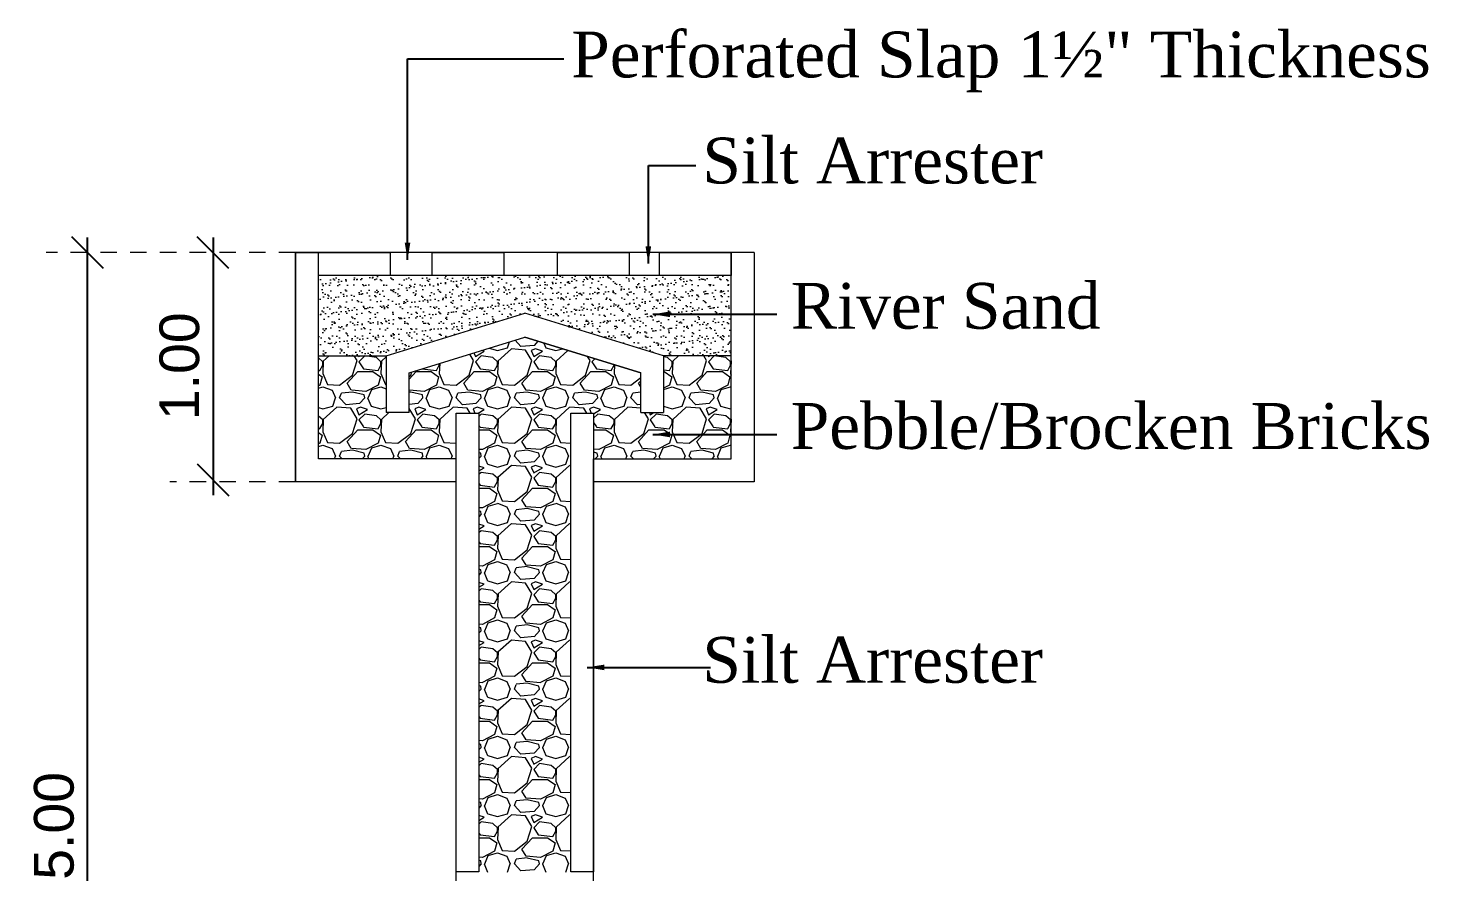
# Model space of a CAD drawing. Header units: metres. Extents: x 0 to 413, y 0 to 124.
# Drawn here: x 41.8 to 52.39, y 10.48 to 16.87 of the extents above; entities that cross this region are included whole.
import ezdxf

# ---------------------------------------------------------------- set-up
doc = ezdxf.new("R2010")
doc.units = ezdxf.units.M
doc.header["$LTSCALE"] = 0.5
doc.header["$MEASUREMENT"] = 0
doc.linetypes.add('HIDDEN', pattern=[0.375, 0.25, -0.125])
doc.layers.add('DIM', color=5, linetype='Continuous')
doc.styles.add('Arial', font='times.ttf', dxfattribs={"height": 9})
doc.styles.get("Standard").update_dxf_attribs({"font": 'arial.ttf'})
doc.dimstyles.new('Dimension_Inner', dxfattribs={"dimtxt": 0.23, "dimasz": 0.17, "dimexe": 0.18, "dimexo": 0.0625, "dimgap": 0.1, "dimtad": 1, "dimzin": 0, "dimdsep": 46, "dimtxsty": 'Standard', "dimblk": 'ARCHTICK', "dimcen": 0.09, "dimdle": 0.115, "dimse1": 1, "dimse2": 1, "dimclrd": 8, "dimclre": 3, "dimclrt": 9, "dimadec": 0, "dimazin": 0, "dimtfac": 1, "dimtix": 1, "dimtofl": 0, "dimtmove": 1, "dimatfit": 0, "dimfxl": 0, "dimtolj": 1, "dimtzin": 0, "dimarcsym": 0})
doc.dimstyles.new('INNER', dxfattribs={"dimtxt": 0.21, "dimasz": 0.13, "dimexe": 0.18, "dimexo": 0.0625, "dimgap": 0.1, "dimtad": 1, "dimzin": 0, "dimdsep": 46, "dimtxsty": 'Standard', "dimblk": 'ARCHTICK', "dimcen": 0.09, "dimdle": 0.115, "dimse1": 1, "dimse2": 1, "dimclrd": 8, "dimclre": 3, "dimclrt": 1, "dimadec": 0, "dimazin": 0, "dimtfac": 1, "dimtix": 1, "dimtofl": 0, "dimtmove": 1, "dimatfit": 0, "dimfxl": 0, "dimtolj": 1, "dimtzin": 0, "dimarcsym": 0})

# ---------------------------------------------------------------- blocks, each defined once
blk = doc.blocks.new('_ArchTick')
at = {"layer": 'DIM', "color": 0, "const_width": 0.15}
blk.add_lwpolyline([(-0.5, -0.5), (0.5, 0.5)], dxfattribs=at)
blk = doc.blocks.new('_Oblique')
at = {"color": 0, "linetype": 'ByBlock', "lineweight": -2}
blk.add_line((-0.5, -0.5), (0.5, 0.5), dxfattribs=at)
blk = doc.blocks.new('*D142')
at = {"color": 8, "linetype": 'ByBlock', "lineweight": -3, "ltscale": 0.01}
blk.add_line((43.198, 15.283), (43.198, 13.334), dxfattribs=at)
at = {"layer": 'Defpoints', "color": 0, "linetype": 'ByBlock', "ltscale": 0.01}
for p in [(43.821, 15.168), (43.198, 13.449), (43.821, 13.449)]:
    blk.add_point(p, dxfattribs=at)
at = {"color": 8, "linetype": 'ByBlock', "lineweight": -3, "ltscale": 0.01, "xscale": 0.24, "yscale": 0.24, "zscale": 0.24}
for p, rotation in [((43.198, 15.168), 90), ((43.198, 13.449), 270)]:
    blk.add_blockref('_Oblique', p, dxfattribs=dict(at, rotation=rotation))
at = {"color": 9, "linetype": 'ByBlock', "lineweight": 20, "ltscale": 0.01, "insert": (42.945, 14.308), "char_height": 0.3, "attachment_point": 5, "rotation": 90}
blk.add_mtext('\\A1;1.00', dxfattribs=at)
blk = doc.blocks.new('*D132')
at = {"color": 8, "linetype": 'ByBlock', "lineweight": -3, "ltscale": 0.01}
blk.add_line((42.249, 6.379), (42.249, 15.283), dxfattribs=at)
at = {"layer": 'Defpoints', "color": 0, "linetype": 'ByBlock', "ltscale": 0.01}
for p in [(42.23, 15.168), (42.249, 15.168), (42.23, 6.494)]:
    blk.add_point(p, dxfattribs=at)
at = {"color": 8, "linetype": 'ByBlock', "lineweight": -3, "ltscale": 0.01, "xscale": 0.24, "yscale": 0.24, "zscale": 0.24}
for p, rotation in [((42.249, 15.168), 90), ((42.249, 6.494), 270)]:
    blk.add_blockref('_Oblique', p, dxfattribs=dict(at, rotation=rotation))
at = {"color": 9, "linetype": 'ByBlock', "lineweight": 20, "ltscale": 0.01, "insert": (41.996, 10.831), "char_height": 0.3, "attachment_point": 5, "rotation": 90}
blk.add_mtext('\\A1;5.00', dxfattribs=at)

msp = doc.modelspace()

# ---------------------------------------------------------------- hatches: boundary and pattern name
at = {"lineweight": 20, "ltscale": 0.2}
h = msp.add_hatch(dxfattribs=at)
h.set_pattern_fill('AR-SAND', color=256, scale=0.001735)
h.set_pattern_definition([(37.5, (14421.88914, 183643.3121), (-0.002775526416, 0.084897049955), [0, -0.066972142449, 0, -0.074903054054, 0, -0.071598507552]), (7.5, (14421.88914, 183643.3121), (0.07797745895, 0.124345505455), [0, -0.036129708426, 0, -0.060363049444, 0, -0.023131825517]), (327.5, (14421.834946, 183643.3121), (0.137211079817, 0.000249304126), [0, -0.022030310016, 0, -0.079309116058, 0, -0.103542457075]), (317.5, (14421.83495, 183643.3121), (0.13245185325, 0.0386708827), [0, -0.011015155008, 0, -0.051991531638, 0, -0.059481837043])])
h.paths.add_polyline_path([(46.605, 14.387), (47.117, 14.387), (47.117, 14.994), (46.574, 14.994), (43.995, 14.994), (43.995, 14.387), (44.507, 14.387), (45.556, 14.709)])

# ---------------------------------------------------------------- linework, layer by layer
at = {"linetype": 'HIDDEN', "lineweight": 20}
for p, q in [((43.821, 15.168), (41.936, 15.168)), ((43.821, 13.433), (42.872, 13.433))]:
    msp.add_line(p, q, dxfattribs=at)
at = {"lineweight": 20, "ltscale": 0.2}
for p, q in [((47.291, 15.168), (43.821, 15.168)), ((43.821, 15.168), (43.821, 13.433)), ((47.291, 15.168), (47.291, 13.433)), ((47.117, 14.994), (43.995, 14.994)), ((44.68, 14.259), (45.556, 14.527)), ((45.556, 14.527), (46.432, 14.259)), ((46.432, 14.259), (45.556, 14.527)), ((45.171, 14.409), (45.182, 14.382)), ((45.182, 14.382), (45.248, 14.422)), ((45.248, 14.422), (45.23, 14.428)), ((45.286, 14.445), (45.349, 14.426)), ((45.349, 14.426), (45.424, 14.448)), ((45.455, 14.44), (45.353, 14.347)), ((45.424, 14.448), (45.44, 14.492)), ((45.561, 14.43), (45.455, 14.439)), ((45.526, 14.457), (45.482, 14.505)), ((45.628, 14.466), (45.527, 14.457)), ((45.609, 14.351), (45.561, 14.43)), ((45.636, 14.439), (45.605, 14.426)), ((45.605, 14.426), (45.623, 14.382)), ((45.623, 14.382), (45.689, 14.422)), ((45.655, 14.497), (45.627, 14.466)), ((45.689, 14.422), (45.636, 14.439)), ((45.7, 14.483), (45.715, 14.448)), ((45.715, 14.448), (45.79, 14.426)), ((45.79, 14.426), (45.84, 14.44)), ((45.882, 14.427), (45.794, 14.347)), ((44.028, 14.342), (43.995, 14.371)), ((44.006, 14.276), (44.028, 14.316)), ((44.032, 14.347), (44.028, 14.254)), ((44.028, 14.316), (44.028, 14.342)), ((44.076, 14.387), (44.032, 14.347)), ((44.252, 14.241), (44.288, 14.351)), ((44.288, 14.351), (44.266, 14.387)), ((44.299, 14.387), (44.301, 14.382)), ((44.301, 14.382), (44.31, 14.387)), ((44.345, 14.386), (44.301, 14.342)), ((44.301, 14.342), (44.336, 14.289)), ((44.433, 14.373), (44.345, 14.386)), ((44.468, 14.342), (44.433, 14.373)), ((44.446, 14.276), (44.468, 14.316)), ((44.473, 14.347), (44.468, 14.254)), ((44.468, 14.316), (44.468, 14.342)), ((44.507, 14.379), (44.472, 14.347)), ((44.507, 14.387), (44.507, 13.957)), ((44.887, 14.276), (44.909, 14.316)), ((44.912, 14.33), (44.909, 14.254)), ((44.909, 14.316), (44.909, 14.329)), ((45.134, 14.241), (45.169, 14.351)), ((45.169, 14.351), (45.139, 14.4)), ((45.226, 14.386), (45.182, 14.342)), ((45.182, 14.342), (45.217, 14.289)), ((45.314, 14.373), (45.226, 14.386)), ((45.349, 14.342), (45.314, 14.373)), ((45.327, 14.276), (45.349, 14.316)), ((45.354, 14.347), (45.349, 14.254)), ((45.349, 14.316), (45.349, 14.342)), ((45.574, 14.241), (45.609, 14.351)), ((45.667, 14.386), (45.623, 14.342)), ((45.623, 14.342), (45.658, 14.289)), ((45.755, 14.373), (45.667, 14.386)), ((45.79, 14.342), (45.755, 14.373)), ((45.768, 14.276), (45.79, 14.316)), ((45.794, 14.347), (45.79, 14.254)), ((45.79, 14.316), (45.79, 14.342)), ((46.015, 14.241), (46.05, 14.351)), ((46.05, 14.351), (46.031, 14.382)), ((46.086, 14.365), (46.063, 14.342)), ((46.063, 14.342), (46.098, 14.289)), ((46.209, 14.276), (46.231, 14.316)), ((46.231, 14.316), (46.231, 14.321)), ((46.234, 14.32), (46.231, 14.254)), ((46.605, 14.387), (46.605, 13.957)), ((46.636, 14.373), (46.605, 14.378)), ((46.671, 14.342), (46.636, 14.373)), ((46.649, 14.276), (46.671, 14.316)), ((46.676, 14.347), (46.671, 14.254)), ((46.671, 14.316), (46.671, 14.342)), ((46.719, 14.387), (46.675, 14.347)), ((46.896, 14.241), (46.931, 14.351)), ((46.931, 14.351), (46.909, 14.387)), ((46.942, 14.387), (46.944, 14.382)), ((46.944, 14.382), (46.953, 14.387)), ((46.988, 14.386), (46.944, 14.342)), ((46.944, 14.342), (46.98, 14.289)), ((47.077, 14.373), (46.989, 14.386)), ((47.112, 14.342), (47.077, 14.373)), ((47.09, 14.276), (47.112, 14.316)), ((47.116, 14.347), (47.112, 14.254)), ((47.112, 14.316), (47.112, 14.342)), ((47.117, 14.348), (47.116, 14.347)), ((43.995, 14.277), (44.006, 14.276)), ((43.995, 14.247), (44.023, 14.228)), ((44.023, 14.228), (44.006, 14.166)), ((44.028, 14.254), (44.063, 14.17)), ((44.155, 14.166), (44.252, 14.241)), ((44.213, 14.179), (44.292, 14.267)), ((44.292, 14.267), (44.407, 14.267)), ((44.336, 14.289), (44.446, 14.276)), ((44.407, 14.267), (44.464, 14.228)), ((44.464, 14.228), (44.446, 14.166)), ((44.468, 14.254), (44.503, 14.17)), ((44.68, 14.209), (44.733, 14.267)), ((44.68, 13.957), (44.68, 14.259)), ((44.68, 14.231), (44.693, 14.241)), ((44.693, 14.241), (44.701, 14.265)), ((44.733, 14.267), (44.847, 14.267)), ((44.777, 14.289), (44.887, 14.276)), ((44.847, 14.267), (44.904, 14.228)), ((44.904, 14.228), (44.887, 14.166)), ((44.909, 14.254), (44.944, 14.17)), ((45.037, 14.166), (45.134, 14.241)), ((45.094, 14.179), (45.173, 14.267)), ((45.173, 14.267), (45.288, 14.267)), ((45.217, 14.289), (45.327, 14.276)), ((45.288, 14.267), (45.345, 14.228)), ((45.345, 14.228), (45.327, 14.166)), ((45.349, 14.254), (45.385, 14.17)), ((45.477, 14.166), (45.574, 14.241)), ((45.534, 14.179), (45.614, 14.267)), ((45.614, 14.267), (45.728, 14.267)), ((45.658, 14.289), (45.768, 14.276)), ((45.728, 14.267), (45.786, 14.228)), ((45.786, 14.228), (45.768, 14.166)), ((45.79, 14.254), (45.825, 14.17)), ((45.918, 14.166), (46.015, 14.241)), ((45.975, 14.179), (46.054, 14.267)), ((46.054, 14.267), (46.169, 14.267)), ((46.098, 14.289), (46.209, 14.276)), ((46.169, 14.267), (46.226, 14.228)), ((46.226, 14.228), (46.209, 14.166)), ((46.231, 14.254), (46.266, 14.17)), ((46.358, 14.166), (46.432, 14.223)), ((46.432, 13.957), (46.432, 14.259)), ((46.605, 14.281), (46.649, 14.276)), ((46.605, 14.267), (46.61, 14.267)), ((46.61, 14.267), (46.667, 14.228)), ((46.667, 14.228), (46.649, 14.166)), ((46.671, 14.254), (46.706, 14.17)), ((46.799, 14.166), (46.896, 14.241)), ((46.856, 14.179), (46.936, 14.267)), ((46.936, 14.267), (47.05, 14.267)), ((46.98, 14.289), (47.09, 14.276)), ((47.05, 14.267), (47.107, 14.228)), ((47.107, 14.228), (47.09, 14.166)), ((47.112, 14.254), (47.117, 14.241)), ((44.005, 14.166), (43.995, 14.161)), ((43.995, 14.142), (44.028, 14.153)), ((44.028, 14.153), (44.098, 14.126)), ((44.063, 14.17), (44.155, 14.166)), ((44.098, 14.126), (44.125, 14.069)), ((44.155, 14.069), (44.169, 14.104)), ((44.252, 14.113), (44.169, 14.105)), ((44.243, 14.126), (44.213, 14.179)), ((44.354, 14.117), (44.244, 14.126)), ((44.34, 14.091), (44.252, 14.113)), ((44.446, 14.166), (44.353, 14.118)), ((44.371, 14.069), (44.398, 14.131)), ((44.398, 14.131), (44.468, 14.153)), ((44.468, 14.153), (44.507, 14.138)), ((44.503, 14.17), (44.507, 14.17)), ((44.684, 14.126), (44.68, 14.133)), ((44.693, 14.113), (44.68, 14.112)), ((44.794, 14.117), (44.684, 14.126)), ((44.781, 14.091), (44.693, 14.113)), ((44.887, 14.166), (44.794, 14.118)), ((44.812, 14.069), (44.838, 14.131)), ((44.838, 14.131), (44.909, 14.153)), ((44.909, 14.153), (44.979, 14.126)), ((44.944, 14.17), (45.037, 14.166)), ((44.979, 14.126), (45.006, 14.069)), ((45.037, 14.069), (45.05, 14.104)), ((45.134, 14.113), (45.05, 14.105)), ((45.125, 14.126), (45.094, 14.179)), ((45.235, 14.117), (45.125, 14.126)), ((45.222, 14.091), (45.134, 14.113)), ((45.327, 14.166), (45.235, 14.118)), ((45.253, 14.069), (45.279, 14.131)), ((45.279, 14.131), (45.349, 14.153)), ((45.349, 14.153), (45.42, 14.126)), ((45.385, 14.17), (45.477, 14.166)), ((45.42, 14.126), (45.446, 14.069)), ((45.477, 14.069), (45.49, 14.104)), ((45.574, 14.113), (45.49, 14.105)), ((45.565, 14.126), (45.534, 14.179)), ((45.675, 14.117), (45.565, 14.126)), ((45.662, 14.091), (45.574, 14.113)), ((45.768, 14.166), (45.675, 14.118)), ((45.693, 14.069), (45.72, 14.131)), ((45.72, 14.131), (45.79, 14.153)), ((45.79, 14.153), (45.861, 14.126)), ((45.825, 14.17), (45.918, 14.166)), ((45.861, 14.126), (45.887, 14.069)), ((45.918, 14.069), (45.931, 14.104)), ((46.015, 14.113), (45.931, 14.105)), ((46.006, 14.126), (45.975, 14.179)), ((46.116, 14.117), (46.006, 14.126)), ((46.103, 14.091), (46.015, 14.113)), ((46.208, 14.166), (46.116, 14.118)), ((46.134, 14.069), (46.16, 14.131)), ((46.16, 14.131), (46.231, 14.153)), ((46.231, 14.153), (46.301, 14.126)), ((46.266, 14.17), (46.358, 14.166)), ((46.301, 14.126), (46.328, 14.069)), ((46.358, 14.069), (46.372, 14.104)), ((46.432, 14.111), (46.372, 14.105)), ((46.416, 14.179), (46.432, 14.197)), ((46.432, 14.152), (46.416, 14.179)), ((46.649, 14.166), (46.605, 14.143)), ((46.605, 14.132), (46.671, 14.153)), ((46.671, 14.153), (46.742, 14.126)), ((46.706, 14.17), (46.799, 14.166)), ((46.742, 14.126), (46.768, 14.069)), ((46.799, 14.069), (46.812, 14.104)), ((46.896, 14.113), (46.812, 14.105)), ((46.887, 14.126), (46.856, 14.179)), ((46.997, 14.117), (46.887, 14.126)), ((46.984, 14.091), (46.896, 14.113)), ((47.09, 14.166), (46.997, 14.118)), ((47.015, 14.069), (47.041, 14.131)), ((47.041, 14.131), (47.112, 14.153)), ((47.112, 14.153), (47.117, 14.151)), ((43.995, 13.995), (44.028, 13.985)), ((44.028, 13.985), (44.103, 14.007)), ((44.133, 13.999), (44.032, 13.906)), ((44.103, 14.007), (44.125, 14.069)), ((44.239, 13.99), (44.133, 13.999)), ((44.204, 14.016), (44.155, 14.069)), ((44.306, 14.025), (44.205, 14.016)), ((44.288, 13.91), (44.239, 13.99)), ((44.314, 13.998), (44.283, 13.985)), ((44.283, 13.985), (44.301, 13.941)), ((44.345, 14.069), (44.305, 14.025)), ((44.367, 13.981), (44.314, 13.999)), ((44.345, 14.069), (44.34, 14.091)), ((44.367, 14.069), (44.393, 14.007)), ((44.393, 14.007), (44.468, 13.985)), ((44.468, 13.985), (44.507, 13.997)), ((44.747, 14.025), (44.68, 14.019)), ((44.728, 13.91), (44.68, 13.989)), ((44.755, 13.998), (44.724, 13.985)), ((44.724, 13.985), (44.741, 13.941)), ((44.785, 14.069), (44.746, 14.025)), ((44.807, 13.981), (44.755, 13.999)), ((44.785, 14.069), (44.781, 14.091)), ((44.807, 14.069), (44.834, 14.007)), ((44.834, 14.007), (44.909, 13.985)), ((44.909, 13.985), (44.984, 14.007)), ((45.014, 13.999), (44.913, 13.906)), ((44.984, 14.007), (45.006, 14.069)), ((45.12, 13.99), (45.015, 13.999)), ((45.085, 14.016), (45.037, 14.069)), ((45.187, 14.025), (45.086, 14.016)), ((45.143, 13.953), (45.12, 13.99)), ((45.195, 13.998), (45.164, 13.985)), ((45.164, 13.985), (45.177, 13.953)), ((45.226, 14.069), (45.186, 14.025)), ((45.248, 13.981), (45.195, 13.999)), ((45.226, 14.069), (45.222, 14.091)), ((45.248, 14.069), (45.274, 14.007)), ((45.275, 14.007), (45.349, 13.985)), ((45.349, 13.985), (45.424, 14.007)), ((45.455, 13.999), (45.353, 13.906)), ((45.424, 14.007), (45.446, 14.069)), ((45.561, 13.99), (45.455, 13.999)), ((45.526, 14.016), (45.477, 14.069)), ((45.628, 14.025), (45.527, 14.016)), ((45.609, 13.91), (45.561, 13.99)), ((45.636, 13.998), (45.605, 13.985)), ((45.605, 13.985), (45.623, 13.941)), ((45.667, 14.069), (45.627, 14.025)), ((45.689, 13.981), (45.636, 13.999)), ((45.667, 14.069), (45.662, 14.091)), ((45.689, 14.069), (45.715, 14.007)), ((45.715, 14.007), (45.79, 13.985)), ((45.79, 13.985), (45.865, 14.007)), ((45.895, 13.999), (45.794, 13.906)), ((45.865, 14.007), (45.887, 14.069)), ((46.002, 13.99), (45.896, 13.999)), ((45.966, 14.016), (45.918, 14.069)), ((46.068, 14.025), (45.967, 14.016)), ((46.024, 13.953), (46.002, 13.99)), ((46.076, 13.998), (46.046, 13.985)), ((46.046, 13.985), (46.058, 13.953)), ((46.107, 14.069), (46.068, 14.025)), ((46.129, 13.981), (46.076, 13.999)), ((46.107, 14.069), (46.103, 14.091)), ((46.129, 14.069), (46.156, 14.007)), ((46.156, 14.007), (46.231, 13.985)), ((46.231, 13.985), (46.306, 14.007)), ((46.336, 13.999), (46.235, 13.906)), ((46.306, 14.007), (46.328, 14.069)), ((46.432, 13.991), (46.336, 13.999)), ((46.407, 14.016), (46.358, 14.069)), ((46.432, 14.018), (46.408, 14.016)), ((46.605, 14.005), (46.671, 13.985)), ((46.671, 13.985), (46.746, 14.007)), ((46.777, 13.999), (46.675, 13.906)), ((46.746, 14.007), (46.768, 14.069)), ((46.883, 13.99), (46.777, 13.999)), ((46.848, 14.016), (46.799, 14.069)), ((46.95, 14.025), (46.848, 14.016)), ((46.931, 13.91), (46.883, 13.99)), ((46.958, 13.998), (46.927, 13.985)), ((46.927, 13.985), (46.944, 13.941)), ((46.989, 14.069), (46.949, 14.025)), ((47.011, 13.981), (46.958, 13.999)), ((46.988, 14.069), (46.984, 14.091)), ((47.01, 14.069), (47.037, 14.007)), ((47.037, 14.007), (47.112, 13.985)), ((47.112, 13.985), (47.117, 13.987)), ((44.028, 13.902), (43.995, 13.93)), ((44.032, 13.906), (44.028, 13.813)), ((44.028, 13.875), (44.028, 13.902)), ((44.252, 13.8), (44.288, 13.91)), ((44.301, 13.941), (44.367, 13.981)), ((44.345, 13.946), (44.301, 13.902)), ((44.301, 13.902), (44.336, 13.849)), ((44.433, 13.932), (44.345, 13.946)), ((44.468, 13.902), (44.433, 13.932)), ((44.473, 13.906), (44.468, 13.813)), ((44.468, 13.875), (44.468, 13.902)), ((44.527, 13.957), (44.472, 13.906)), ((44.68, 13.957), (44.507, 13.957)), ((44.693, 13.8), (44.728, 13.91)), ((44.741, 13.941), (44.807, 13.981)), ((44.785, 13.946), (44.741, 13.902)), ((44.741, 13.902), (44.777, 13.849)), ((44.874, 13.932), (44.785, 13.946)), ((44.909, 13.902), (44.874, 13.932)), ((44.913, 13.906), (44.909, 13.813)), ((44.909, 13.875), (44.909, 13.902)), ((45.202, 13.953), (45.248, 13.981)), ((45.226, 13.946), (45.209, 13.929)), ((45.314, 13.932), (45.226, 13.946)), ((45.349, 13.902), (45.314, 13.932)), ((45.354, 13.906), (45.349, 13.813)), ((45.349, 13.875), (45.349, 13.902)), ((45.574, 13.8), (45.609, 13.91)), ((45.623, 13.941), (45.689, 13.981)), ((45.667, 13.946), (45.623, 13.902)), ((45.623, 13.902), (45.658, 13.849)), ((45.755, 13.932), (45.667, 13.946)), ((45.79, 13.902), (45.755, 13.932)), ((45.794, 13.906), (45.79, 13.813)), ((45.79, 13.875), (45.79, 13.902)), ((46.076, 13.949), (46.129, 13.981)), ((46.107, 13.946), (46.076, 13.915)), ((46.076, 13.882), (46.098, 13.849)), ((46.195, 13.932), (46.107, 13.946)), ((46.231, 13.902), (46.195, 13.932)), ((46.235, 13.906), (46.231, 13.813)), ((46.231, 13.875), (46.231, 13.902)), ((46.432, 13.957), (46.605, 13.957)), ((46.455, 13.8), (46.491, 13.91)), ((46.491, 13.91), (46.462, 13.957)), ((46.498, 13.957), (46.504, 13.941)), ((46.504, 13.941), (46.53, 13.957)), ((46.548, 13.946), (46.504, 13.902)), ((46.504, 13.902), (46.539, 13.849)), ((46.636, 13.932), (46.548, 13.946)), ((46.671, 13.902), (46.636, 13.932)), ((46.676, 13.906), (46.671, 13.813)), ((46.671, 13.875), (46.671, 13.902)), ((46.896, 13.8), (46.931, 13.91)), ((46.944, 13.941), (47.011, 13.981)), ((46.988, 13.946), (46.944, 13.902)), ((46.944, 13.902), (46.98, 13.849)), ((47.077, 13.932), (46.989, 13.946)), ((47.112, 13.902), (47.077, 13.932)), ((47.116, 13.906), (47.112, 13.813)), ((47.112, 13.875), (47.112, 13.902)), ((47.117, 13.908), (47.116, 13.906)), ((43.995, 13.836), (44.006, 13.835)), ((43.995, 13.807), (44.023, 13.787)), ((44.006, 13.836), (44.028, 13.875)), ((44.023, 13.787), (44.006, 13.725)), ((44.028, 13.813), (44.063, 13.73)), ((44.155, 13.725), (44.252, 13.8)), ((44.213, 13.739), (44.292, 13.827)), ((44.292, 13.827), (44.407, 13.827)), ((44.336, 13.848), (44.446, 13.835)), ((44.407, 13.827), (44.464, 13.787)), ((44.446, 13.836), (44.468, 13.875)), ((44.464, 13.787), (44.446, 13.725)), ((44.468, 13.813), (44.503, 13.73)), ((44.596, 13.725), (44.693, 13.8)), ((44.653, 13.739), (44.733, 13.827)), ((44.733, 13.827), (44.847, 13.827)), ((44.777, 13.848), (44.887, 13.835)), ((44.847, 13.827), (44.904, 13.787)), ((44.887, 13.836), (44.909, 13.875)), ((44.904, 13.787), (44.887, 13.725)), ((44.909, 13.813), (44.944, 13.73)), ((45.209, 13.861), (45.217, 13.849)), ((45.209, 13.827), (45.288, 13.827)), ((45.217, 13.848), (45.327, 13.835)), ((45.288, 13.827), (45.345, 13.787)), ((45.327, 13.836), (45.349, 13.875)), ((45.345, 13.787), (45.327, 13.725)), ((45.349, 13.813), (45.385, 13.73)), ((45.477, 13.725), (45.574, 13.8)), ((45.534, 13.739), (45.614, 13.827)), ((45.614, 13.827), (45.728, 13.827)), ((45.658, 13.848), (45.768, 13.835)), ((45.728, 13.827), (45.786, 13.787)), ((45.768, 13.836), (45.79, 13.875)), ((45.786, 13.787), (45.768, 13.725)), ((45.79, 13.813), (45.825, 13.73)), ((46.076, 13.827), (46.169, 13.827)), ((46.098, 13.848), (46.209, 13.835)), ((46.169, 13.827), (46.226, 13.787)), ((46.209, 13.836), (46.231, 13.875)), ((46.226, 13.787), (46.209, 13.725)), ((46.231, 13.813), (46.266, 13.73)), ((46.358, 13.725), (46.455, 13.8)), ((46.416, 13.739), (46.495, 13.827)), ((46.495, 13.827), (46.61, 13.827)), ((46.539, 13.848), (46.649, 13.835)), ((46.61, 13.827), (46.667, 13.787)), ((46.649, 13.836), (46.671, 13.875)), ((46.667, 13.787), (46.649, 13.725)), ((46.671, 13.813), (46.706, 13.73)), ((46.799, 13.725), (46.896, 13.8)), ((46.856, 13.739), (46.936, 13.827)), ((46.936, 13.827), (47.05, 13.827)), ((46.98, 13.848), (47.09, 13.835)), ((47.05, 13.827), (47.107, 13.787)), ((47.09, 13.836), (47.112, 13.875)), ((47.107, 13.787), (47.09, 13.725)), ((47.112, 13.813), (47.117, 13.801)), ((44.005, 13.726), (43.995, 13.72)), ((43.995, 13.702), (44.028, 13.712)), ((44.028, 13.712), (44.098, 13.686)), ((44.063, 13.73), (44.155, 13.725)), ((44.098, 13.686), (44.125, 13.628)), ((44.252, 13.673), (44.169, 13.664)), ((44.243, 13.686), (44.213, 13.739)), ((44.354, 13.677), (44.244, 13.686)), ((44.34, 13.65), (44.252, 13.672)), ((44.446, 13.726), (44.353, 13.677)), ((44.371, 13.628), (44.398, 13.69)), ((44.398, 13.69), (44.468, 13.712)), ((44.468, 13.712), (44.539, 13.686)), ((44.503, 13.73), (44.596, 13.725)), ((44.539, 13.686), (44.565, 13.628)), ((44.693, 13.673), (44.609, 13.664)), ((44.684, 13.686), (44.653, 13.739)), ((44.794, 13.677), (44.684, 13.686)), ((44.781, 13.65), (44.693, 13.672)), ((44.887, 13.726), (44.794, 13.677)), ((44.812, 13.628), (44.838, 13.69)), ((44.838, 13.69), (44.909, 13.712)), ((44.909, 13.712), (44.979, 13.686)), ((44.944, 13.73), (45.036, 13.726)), ((44.979, 13.686), (45.006, 13.628)), ((45.235, 13.677), (45.209, 13.679)), ((45.327, 13.726), (45.235, 13.677)), ((45.253, 13.628), (45.279, 13.69)), ((45.279, 13.69), (45.349, 13.712)), ((45.349, 13.712), (45.42, 13.686)), ((45.385, 13.73), (45.477, 13.725)), ((45.42, 13.686), (45.446, 13.628)), ((45.574, 13.673), (45.49, 13.664)), ((45.565, 13.686), (45.534, 13.739)), ((45.675, 13.677), (45.565, 13.686)), ((45.662, 13.65), (45.574, 13.672)), ((45.768, 13.726), (45.675, 13.677)), ((45.693, 13.628), (45.72, 13.69)), ((45.72, 13.69), (45.79, 13.712)), ((45.79, 13.712), (45.861, 13.686)), ((45.825, 13.73), (45.903, 13.726)), ((45.861, 13.686), (45.887, 13.628)), ((46.116, 13.677), (46.076, 13.68)), ((46.208, 13.726), (46.116, 13.677)), ((46.134, 13.628), (46.16, 13.69)), ((46.16, 13.69), (46.231, 13.712)), ((46.231, 13.712), (46.301, 13.686)), ((46.266, 13.73), (46.358, 13.725)), ((46.301, 13.686), (46.328, 13.628)), ((46.455, 13.673), (46.372, 13.664)), ((46.446, 13.686), (46.416, 13.739)), ((46.557, 13.677), (46.447, 13.686)), ((46.543, 13.65), (46.455, 13.672)), ((46.649, 13.726), (46.557, 13.677)), ((46.574, 13.628), (46.601, 13.69)), ((46.601, 13.69), (46.671, 13.712)), ((46.671, 13.712), (46.742, 13.686)), ((46.706, 13.73), (46.799, 13.725)), ((46.742, 13.686), (46.768, 13.628)), ((46.896, 13.673), (46.812, 13.664)), ((46.887, 13.686), (46.856, 13.739)), ((46.997, 13.677), (46.887, 13.686)), ((46.984, 13.65), (46.896, 13.672)), ((47.09, 13.726), (46.997, 13.677)), ((47.015, 13.628), (47.041, 13.69)), ((47.041, 13.69), (47.112, 13.712)), ((47.112, 13.712), (47.117, 13.71)), ((44.117, 13.607), (44.125, 13.628)), ((44.155, 13.628), (44.169, 13.664)), ((44.175, 13.607), (44.155, 13.628)), ((44.345, 13.628), (44.325, 13.607)), ((44.345, 13.628), (44.34, 13.65)), ((44.367, 13.628), (44.376, 13.607)), ((44.557, 13.607), (44.565, 13.628)), ((44.596, 13.628), (44.609, 13.664)), ((44.616, 13.607), (44.596, 13.628)), ((44.785, 13.628), (44.766, 13.607)), ((44.785, 13.628), (44.781, 13.65)), ((44.807, 13.628), (44.817, 13.607)), ((44.998, 13.607), (45.006, 13.628)), ((45.222, 13.65), (45.209, 13.654)), ((45.226, 13.628), (45.209, 13.609)), ((45.226, 13.628), (45.222, 13.65)), ((45.248, 13.628), (45.274, 13.567)), ((45.275, 13.567), (45.349, 13.545)), ((45.349, 13.545), (45.424, 13.567)), ((45.424, 13.567), (45.446, 13.628)), ((45.477, 13.628), (45.49, 13.664)), ((45.526, 13.576), (45.477, 13.628)), ((45.628, 13.584), (45.527, 13.576)), ((45.667, 13.628), (45.627, 13.584)), ((45.667, 13.628), (45.662, 13.65)), ((45.689, 13.628), (45.715, 13.567)), ((45.715, 13.567), (45.79, 13.545)), ((45.79, 13.545), (45.865, 13.567)), ((45.865, 13.567), (45.887, 13.628)), ((46.103, 13.65), (46.076, 13.657)), ((46.107, 13.628), (46.088, 13.607)), ((46.107, 13.628), (46.103, 13.65)), ((46.129, 13.628), (46.139, 13.607)), ((46.32, 13.607), (46.328, 13.628)), ((46.358, 13.628), (46.372, 13.664)), ((46.379, 13.607), (46.358, 13.628)), ((46.548, 13.628), (46.528, 13.607)), ((46.548, 13.628), (46.543, 13.65)), ((46.57, 13.628), (46.579, 13.607)), ((46.76, 13.607), (46.768, 13.628)), ((46.799, 13.628), (46.812, 13.664)), ((46.819, 13.607), (46.799, 13.628)), ((46.989, 13.628), (46.969, 13.607)), ((46.988, 13.628), (46.984, 13.65)), ((47.01, 13.628), (47.02, 13.607)), ((45.248, 13.54), (45.209, 13.553)), ((45.209, 13.517), (45.248, 13.54)), ((45.226, 13.505), (45.209, 13.488)), ((45.314, 13.492), (45.226, 13.505)), ((45.349, 13.461), (45.314, 13.492)), ((45.354, 13.465), (45.349, 13.373)), ((45.349, 13.435), (45.349, 13.461)), ((45.455, 13.558), (45.353, 13.466)), ((45.561, 13.549), (45.455, 13.558)), ((45.609, 13.47), (45.561, 13.549)), ((45.574, 13.36), (45.609, 13.47)), ((45.636, 13.558), (45.605, 13.545)), ((45.605, 13.545), (45.623, 13.501)), ((45.623, 13.501), (45.689, 13.54)), ((45.667, 13.505), (45.623, 13.461)), ((45.623, 13.461), (45.658, 13.408)), ((45.689, 13.54), (45.636, 13.558)), ((45.755, 13.492), (45.667, 13.505)), ((45.79, 13.461), (45.755, 13.492)), ((45.794, 13.465), (45.79, 13.373)), ((45.79, 13.435), (45.79, 13.461)), ((45.895, 13.558), (45.794, 13.466)), ((45.903, 13.557), (45.896, 13.558)), ((45.036, 13.433), (43.821, 13.433)), ((45.036, 6.494), (45.036, 13.433)), ((45.209, 13.42), (45.217, 13.408)), ((45.209, 13.386), (45.288, 13.386)), ((45.217, 13.408), (45.327, 13.394)), ((45.288, 13.386), (45.345, 13.346)), ((45.327, 13.395), (45.349, 13.435)), ((45.349, 13.373), (45.385, 13.289)), ((45.477, 13.285), (45.574, 13.36)), ((45.534, 13.298), (45.614, 13.386)), ((45.614, 13.386), (45.728, 13.386)), ((45.658, 13.408), (45.768, 13.394)), ((45.728, 13.386), (45.786, 13.346)), ((45.768, 13.395), (45.79, 13.435)), ((45.79, 13.373), (45.825, 13.289)), ((46.076, 6.494), (46.076, 13.433)), ((47.291, 13.433), (46.076, 13.433)), ((45.327, 13.285), (45.235, 13.237)), ((45.253, 13.188), (45.279, 13.249)), ((45.279, 13.249), (45.349, 13.271)), ((45.345, 13.346), (45.327, 13.285)), ((45.349, 13.272), (45.42, 13.245)), ((45.385, 13.289), (45.477, 13.285)), ((45.42, 13.245), (45.446, 13.188)), ((45.565, 13.245), (45.534, 13.298)), ((45.675, 13.236), (45.565, 13.245)), ((45.768, 13.285), (45.675, 13.237)), ((45.693, 13.188), (45.72, 13.249)), ((45.72, 13.249), (45.79, 13.271)), ((45.786, 13.346), (45.768, 13.285)), ((45.79, 13.272), (45.861, 13.245)), ((45.825, 13.289), (45.903, 13.286)), ((45.861, 13.245), (45.887, 13.188)), ((45.235, 13.236), (45.209, 13.238)), ((45.222, 13.21), (45.209, 13.213)), ((45.226, 13.188), (45.209, 13.169)), ((45.226, 13.188), (45.222, 13.21)), ((45.248, 13.188), (45.274, 13.126)), ((45.424, 13.126), (45.446, 13.188)), ((45.477, 13.188), (45.49, 13.223)), ((45.526, 13.135), (45.477, 13.188)), ((45.574, 13.232), (45.49, 13.223)), ((45.628, 13.144), (45.527, 13.135)), ((45.662, 13.21), (45.574, 13.232)), ((45.667, 13.188), (45.627, 13.144)), ((45.667, 13.188), (45.662, 13.21)), ((45.689, 13.188), (45.715, 13.126)), ((45.865, 13.126), (45.887, 13.188)), ((45.248, 13.1), (45.209, 13.113)), ((45.209, 13.076), (45.248, 13.1)), ((45.226, 13.064), (45.209, 13.047)), ((45.314, 13.051), (45.226, 13.064)), ((45.275, 13.126), (45.349, 13.104)), ((45.349, 13.02), (45.314, 13.051)), ((45.349, 13.104), (45.424, 13.126)), ((45.455, 13.118), (45.353, 13.025)), ((45.561, 13.109), (45.455, 13.117)), ((45.609, 13.029), (45.561, 13.109)), ((45.636, 13.117), (45.605, 13.104)), ((45.605, 13.104), (45.623, 13.06)), ((45.623, 13.06), (45.689, 13.1)), ((45.667, 13.064), (45.623, 13.02)), ((45.689, 13.1), (45.636, 13.117)), ((45.755, 13.051), (45.667, 13.064)), ((45.715, 13.126), (45.79, 13.104)), ((45.79, 13.02), (45.755, 13.051)), ((45.79, 13.104), (45.865, 13.126)), ((45.895, 13.118), (45.794, 13.025)), ((45.903, 13.117), (45.896, 13.117)), ((45.209, 12.98), (45.217, 12.968)), ((45.209, 12.945), (45.288, 12.945)), ((45.217, 12.967), (45.327, 12.954)), ((45.288, 12.945), (45.345, 12.906)), ((45.327, 12.954), (45.349, 12.994)), ((45.354, 13.025), (45.349, 12.932)), ((45.349, 12.994), (45.349, 13.02)), ((45.349, 12.932), (45.385, 12.849)), ((45.534, 12.857), (45.614, 12.945)), ((45.574, 12.919), (45.609, 13.029)), ((45.614, 12.945), (45.728, 12.945)), ((45.623, 13.02), (45.658, 12.968)), ((45.658, 12.967), (45.768, 12.954)), ((45.728, 12.945), (45.786, 12.906)), ((45.768, 12.954), (45.79, 12.994)), ((45.794, 13.025), (45.79, 12.932)), ((45.79, 12.994), (45.79, 13.02)), ((45.79, 12.932), (45.825, 12.849)), ((45.327, 12.844), (45.235, 12.796)), ((45.279, 12.809), (45.349, 12.831)), ((45.345, 12.906), (45.327, 12.844)), ((45.349, 12.831), (45.42, 12.805)), ((45.385, 12.849), (45.477, 12.844)), ((45.477, 12.844), (45.574, 12.919)), ((45.565, 12.804), (45.534, 12.857)), ((45.768, 12.844), (45.675, 12.796)), ((45.72, 12.809), (45.79, 12.831)), ((45.786, 12.906), (45.768, 12.844)), ((45.79, 12.831), (45.861, 12.805)), ((45.825, 12.849), (45.903, 12.845)), ((45.235, 12.796), (45.209, 12.798)), ((45.222, 12.769), (45.209, 12.772)), ((45.226, 12.747), (45.209, 12.728)), ((45.226, 12.747), (45.222, 12.769)), ((45.248, 12.747), (45.274, 12.685)), ((45.253, 12.747), (45.279, 12.809)), ((45.42, 12.804), (45.446, 12.747)), ((45.424, 12.685), (45.446, 12.747)), ((45.477, 12.747), (45.49, 12.782)), ((45.526, 12.694), (45.477, 12.747)), ((45.574, 12.792), (45.49, 12.783)), ((45.675, 12.796), (45.565, 12.804)), ((45.662, 12.769), (45.574, 12.791)), ((45.667, 12.747), (45.627, 12.703)), ((45.667, 12.747), (45.662, 12.769)), ((45.689, 12.747), (45.715, 12.685)), ((45.693, 12.747), (45.72, 12.809)), ((45.861, 12.804), (45.887, 12.747)), ((45.865, 12.685), (45.887, 12.747)), ((45.248, 12.659), (45.209, 12.672)), ((45.209, 12.636), (45.248, 12.659)), ((45.226, 12.624), (45.209, 12.607)), ((45.314, 12.611), (45.226, 12.624)), ((45.275, 12.685), (45.349, 12.663)), ((45.349, 12.58), (45.314, 12.611)), ((45.349, 12.663), (45.424, 12.685)), ((45.455, 12.677), (45.353, 12.585)), ((45.561, 12.668), (45.455, 12.677)), ((45.628, 12.703), (45.527, 12.694)), ((45.609, 12.589), (45.561, 12.668)), ((45.636, 12.677), (45.605, 12.663)), ((45.605, 12.663), (45.623, 12.619)), ((45.623, 12.619), (45.689, 12.659)), ((45.667, 12.624), (45.623, 12.58)), ((45.689, 12.659), (45.636, 12.677)), ((45.755, 12.611), (45.667, 12.624)), ((45.715, 12.685), (45.79, 12.663)), ((45.79, 12.58), (45.755, 12.611)), ((45.79, 12.663), (45.865, 12.685)), ((45.895, 12.677), (45.794, 12.585)), ((45.903, 12.676), (45.896, 12.677)), ((45.209, 12.539), (45.217, 12.527)), ((45.209, 12.505), (45.288, 12.505)), ((45.217, 12.526), (45.327, 12.513)), ((45.288, 12.505), (45.345, 12.465)), ((45.327, 12.514), (45.349, 12.553)), ((45.354, 12.584), (45.349, 12.492)), ((45.349, 12.553), (45.349, 12.58)), ((45.534, 12.417), (45.614, 12.505)), ((45.574, 12.478), (45.609, 12.589)), ((45.614, 12.505), (45.728, 12.505)), ((45.623, 12.58), (45.658, 12.527)), ((45.658, 12.526), (45.768, 12.513)), ((45.728, 12.505), (45.786, 12.465)), ((45.768, 12.514), (45.79, 12.553)), ((45.794, 12.584), (45.79, 12.492)), ((45.79, 12.553), (45.79, 12.58)), ((45.327, 12.404), (45.235, 12.355)), ((45.345, 12.465), (45.327, 12.404)), ((45.349, 12.492), (45.385, 12.408)), ((45.385, 12.408), (45.477, 12.404)), ((45.477, 12.404), (45.574, 12.478)), ((45.565, 12.364), (45.534, 12.417)), ((45.768, 12.404), (45.675, 12.355)), ((45.786, 12.465), (45.768, 12.404)), ((45.79, 12.492), (45.825, 12.408)), ((45.825, 12.408), (45.903, 12.404)), ((45.235, 12.355), (45.209, 12.357)), ((45.222, 12.329), (45.209, 12.332)), ((45.226, 12.307), (45.209, 12.288)), ((45.226, 12.307), (45.222, 12.329)), ((45.248, 12.307), (45.274, 12.245)), ((45.253, 12.307), (45.279, 12.368)), ((45.279, 12.368), (45.349, 12.39)), ((45.349, 12.39), (45.42, 12.364)), ((45.42, 12.364), (45.446, 12.307)), ((45.424, 12.245), (45.446, 12.307)), ((45.477, 12.307), (45.49, 12.342)), ((45.526, 12.254), (45.477, 12.307)), ((45.574, 12.351), (45.49, 12.342)), ((45.675, 12.355), (45.565, 12.364)), ((45.662, 12.329), (45.574, 12.351)), ((45.667, 12.307), (45.627, 12.262)), ((45.667, 12.307), (45.662, 12.329)), ((45.689, 12.307), (45.715, 12.245)), ((45.693, 12.307), (45.72, 12.368)), ((45.72, 12.368), (45.79, 12.39)), ((45.79, 12.39), (45.861, 12.364)), ((45.861, 12.364), (45.887, 12.307)), ((45.865, 12.245), (45.887, 12.307)), ((45.248, 12.218), (45.209, 12.231)), ((45.209, 12.195), (45.248, 12.218)), ((45.275, 12.245), (45.349, 12.223)), ((45.349, 12.223), (45.424, 12.245)), ((45.455, 12.237), (45.353, 12.144)), ((45.561, 12.227), (45.455, 12.236)), ((45.628, 12.263), (45.527, 12.254)), ((45.609, 12.148), (45.561, 12.227)), ((45.636, 12.236), (45.605, 12.223)), ((45.605, 12.223), (45.623, 12.179)), ((45.623, 12.179), (45.689, 12.218)), ((45.689, 12.218), (45.636, 12.236)), ((45.715, 12.245), (45.79, 12.223)), ((45.79, 12.223), (45.865, 12.245)), ((45.895, 12.237), (45.794, 12.144)), ((45.903, 12.236), (45.896, 12.236)), ((45.226, 12.183), (45.209, 12.166)), ((45.209, 12.099), (45.217, 12.086)), ((45.217, 12.086), (45.327, 12.073)), ((45.314, 12.17), (45.226, 12.183)), ((45.349, 12.139), (45.314, 12.17)), ((45.327, 12.073), (45.349, 12.113)), ((45.354, 12.144), (45.349, 12.051)), ((45.349, 12.113), (45.349, 12.139)), ((45.574, 12.038), (45.609, 12.148)), ((45.667, 12.183), (45.623, 12.139)), ((45.623, 12.139), (45.658, 12.086)), ((45.658, 12.086), (45.768, 12.073)), ((45.755, 12.17), (45.667, 12.183)), ((45.79, 12.139), (45.755, 12.17)), ((45.768, 12.073), (45.79, 12.113)), ((45.794, 12.144), (45.79, 12.051)), ((45.79, 12.113), (45.79, 12.139)), ((45.209, 12.064), (45.288, 12.064)), ((45.288, 12.064), (45.345, 12.025)), ((45.345, 12.025), (45.327, 11.963)), ((45.349, 12.051), (45.385, 11.967)), ((45.477, 11.963), (45.574, 12.038)), ((45.534, 11.976), (45.614, 12.064)), ((45.565, 11.923), (45.534, 11.976)), ((45.614, 12.064), (45.728, 12.064)), ((45.728, 12.064), (45.786, 12.025)), ((45.786, 12.025), (45.768, 11.963)), ((45.79, 12.051), (45.825, 11.967)), ((45.235, 11.914), (45.209, 11.916)), ((45.222, 11.888), (45.209, 11.891)), ((45.226, 11.866), (45.222, 11.888)), ((45.327, 11.963), (45.235, 11.915)), ((45.253, 11.866), (45.279, 11.928)), ((45.279, 11.928), (45.349, 11.95)), ((45.349, 11.95), (45.42, 11.923)), ((45.385, 11.967), (45.477, 11.963)), ((45.42, 11.923), (45.446, 11.866)), ((45.477, 11.866), (45.49, 11.901)), ((45.574, 11.91), (45.49, 11.902)), ((45.675, 11.914), (45.565, 11.923)), ((45.662, 11.888), (45.574, 11.91)), ((45.667, 11.866), (45.662, 11.888)), ((45.768, 11.963), (45.675, 11.915)), ((45.693, 11.866), (45.72, 11.928)), ((45.72, 11.928), (45.79, 11.95)), ((45.79, 11.95), (45.861, 11.923)), ((45.825, 11.967), (45.903, 11.964)), ((45.861, 11.923), (45.887, 11.866)), ((45.226, 11.866), (45.209, 11.847)), ((45.248, 11.778), (45.209, 11.791)), ((45.209, 11.754), (45.248, 11.778)), ((45.248, 11.866), (45.274, 11.804)), ((45.275, 11.804), (45.349, 11.782)), ((45.349, 11.782), (45.424, 11.804)), ((45.455, 11.796), (45.353, 11.703)), ((45.424, 11.804), (45.446, 11.866)), ((45.561, 11.787), (45.455, 11.796)), ((45.526, 11.813), (45.477, 11.866)), ((45.628, 11.822), (45.527, 11.813)), ((45.609, 11.707), (45.561, 11.787)), ((45.636, 11.795), (45.605, 11.782)), ((45.605, 11.782), (45.623, 11.738)), ((45.623, 11.738), (45.689, 11.778)), ((45.667, 11.866), (45.627, 11.822)), ((45.689, 11.778), (45.636, 11.795)), ((45.689, 11.866), (45.715, 11.804)), ((45.715, 11.804), (45.79, 11.782)), ((45.79, 11.782), (45.865, 11.804)), ((45.895, 11.796), (45.794, 11.703)), ((45.865, 11.804), (45.887, 11.866)), ((45.903, 11.795), (45.896, 11.796)), ((45.226, 11.743), (45.209, 11.726)), ((45.209, 11.658), (45.217, 11.646)), ((45.314, 11.729), (45.226, 11.743)), ((45.349, 11.699), (45.314, 11.729)), ((45.327, 11.632), (45.349, 11.672)), ((45.354, 11.703), (45.349, 11.61)), ((45.349, 11.672), (45.349, 11.699)), ((45.574, 11.597), (45.609, 11.707)), ((45.667, 11.743), (45.623, 11.699)), ((45.623, 11.699), (45.658, 11.646)), ((45.755, 11.729), (45.667, 11.743)), ((45.79, 11.699), (45.755, 11.729)), ((45.768, 11.632), (45.79, 11.672)), ((45.794, 11.703), (45.79, 11.61)), ((45.79, 11.672), (45.79, 11.699)), ((45.209, 11.624), (45.288, 11.624)), ((45.217, 11.645), (45.327, 11.632)), ((45.288, 11.624), (45.345, 11.584)), ((45.345, 11.584), (45.327, 11.522)), ((45.349, 11.61), (45.385, 11.527)), ((45.477, 11.522), (45.574, 11.597)), ((45.534, 11.536), (45.614, 11.624)), ((45.614, 11.624), (45.728, 11.624)), ((45.658, 11.645), (45.768, 11.632)), ((45.728, 11.624), (45.786, 11.584)), ((45.786, 11.584), (45.768, 11.522)), ((45.79, 11.61), (45.825, 11.527)), ((45.235, 11.474), (45.209, 11.476)), ((45.222, 11.447), (45.209, 11.451)), ((45.226, 11.425), (45.222, 11.447)), ((45.327, 11.523), (45.235, 11.474)), ((45.253, 11.425), (45.279, 11.487)), ((45.279, 11.487), (45.349, 11.509)), ((45.349, 11.509), (45.42, 11.483)), ((45.385, 11.527), (45.477, 11.522)), ((45.42, 11.483), (45.446, 11.425)), ((45.477, 11.425), (45.49, 11.461)), ((45.574, 11.47), (45.49, 11.461)), ((45.565, 11.483), (45.534, 11.535)), ((45.675, 11.474), (45.565, 11.483)), ((45.662, 11.447), (45.574, 11.469)), ((45.667, 11.425), (45.662, 11.447)), ((45.768, 11.523), (45.675, 11.474)), ((45.693, 11.425), (45.72, 11.487)), ((45.72, 11.487), (45.79, 11.509)), ((45.79, 11.509), (45.861, 11.483)), ((45.825, 11.527), (45.903, 11.523)), ((45.861, 11.483), (45.887, 11.425)), ((45.226, 11.425), (45.209, 11.406)), ((45.248, 11.337), (45.209, 11.35)), ((45.209, 11.314), (45.248, 11.337)), ((45.248, 11.425), (45.274, 11.364)), ((45.275, 11.364), (45.349, 11.342)), ((45.349, 11.342), (45.424, 11.364)), ((45.455, 11.355), (45.353, 11.263)), ((45.424, 11.364), (45.446, 11.425)), ((45.561, 11.346), (45.455, 11.355)), ((45.526, 11.373), (45.477, 11.425)), ((45.628, 11.381), (45.527, 11.373)), ((45.609, 11.267), (45.561, 11.346)), ((45.636, 11.355), (45.605, 11.342)), ((45.605, 11.342), (45.623, 11.298)), ((45.623, 11.298), (45.689, 11.337)), ((45.667, 11.425), (45.627, 11.381)), ((45.689, 11.337), (45.636, 11.355)), ((45.689, 11.425), (45.715, 11.364)), ((45.715, 11.364), (45.79, 11.342)), ((45.79, 11.342), (45.865, 11.364)), ((45.895, 11.355), (45.794, 11.263)), ((45.865, 11.364), (45.887, 11.425)), ((45.903, 11.354), (45.896, 11.355)), ((45.226, 11.302), (45.209, 11.285)), ((45.314, 11.289), (45.226, 11.302)), ((45.349, 11.258), (45.314, 11.289)), ((45.327, 11.192), (45.349, 11.232)), ((45.354, 11.262), (45.349, 11.17)), ((45.349, 11.232), (45.349, 11.258)), ((45.574, 11.157), (45.609, 11.267)), ((45.667, 11.302), (45.623, 11.258)), ((45.623, 11.258), (45.658, 11.205)), ((45.755, 11.289), (45.667, 11.302)), ((45.79, 11.258), (45.755, 11.289)), ((45.768, 11.192), (45.79, 11.232)), ((45.794, 11.262), (45.79, 11.17)), ((45.79, 11.232), (45.79, 11.258)), ((45.209, 11.217), (45.217, 11.205)), ((45.209, 11.183), (45.288, 11.183)), ((45.217, 11.205), (45.327, 11.191)), ((45.288, 11.183), (45.345, 11.143)), ((45.345, 11.143), (45.327, 11.082)), ((45.349, 11.17), (45.385, 11.086)), ((45.477, 11.082), (45.574, 11.157)), ((45.534, 11.095), (45.614, 11.183)), ((45.614, 11.183), (45.728, 11.183)), ((45.658, 11.205), (45.768, 11.191)), ((45.728, 11.183), (45.786, 11.143)), ((45.786, 11.143), (45.768, 11.082)), ((45.79, 11.17), (45.825, 11.086)), ((45.235, 11.033), (45.209, 11.035)), ((45.327, 11.082), (45.235, 11.034)), ((45.253, 10.985), (45.279, 11.046)), ((45.279, 11.046), (45.349, 11.068)), ((45.349, 11.069), (45.42, 11.042)), ((45.385, 11.086), (45.477, 11.082)), ((45.42, 11.042), (45.446, 10.985)), ((45.477, 10.985), (45.49, 11.02)), ((45.574, 11.029), (45.49, 11.02)), ((45.565, 11.042), (45.534, 11.095)), ((45.675, 11.033), (45.565, 11.042)), ((45.662, 11.007), (45.574, 11.029)), ((45.768, 11.082), (45.675, 11.034)), ((45.693, 10.985), (45.72, 11.046)), ((45.72, 11.046), (45.79, 11.068)), ((45.79, 11.069), (45.861, 11.042)), ((45.825, 11.086), (45.903, 11.083)), ((45.861, 11.042), (45.887, 10.985)), ((45.222, 11.007), (45.209, 11.01)), ((45.226, 10.985), (45.209, 10.966)), ((45.226, 10.985), (45.222, 11.007)), ((45.248, 10.985), (45.274, 10.923)), ((45.275, 10.923), (45.349, 10.901)), ((45.349, 10.901), (45.424, 10.923)), ((45.455, 10.915), (45.353, 10.822)), ((45.424, 10.923), (45.446, 10.985)), ((45.561, 10.906), (45.455, 10.914)), ((45.526, 10.932), (45.477, 10.985)), ((45.628, 10.941), (45.527, 10.932)), ((45.636, 10.914), (45.605, 10.901)), ((45.667, 10.985), (45.627, 10.941)), ((45.689, 10.897), (45.636, 10.914)), ((45.667, 10.985), (45.662, 11.007)), ((45.689, 10.985), (45.715, 10.923)), ((45.715, 10.923), (45.79, 10.901)), ((45.79, 10.901), (45.865, 10.923)), ((45.895, 10.915), (45.794, 10.822)), ((45.865, 10.923), (45.887, 10.985)), ((45.903, 10.914), (45.896, 10.914)), ((45.248, 10.897), (45.209, 10.91)), ((45.209, 10.873), (45.248, 10.897)), ((45.226, 10.861), (45.209, 10.844)), ((45.314, 10.848), (45.226, 10.861)), ((45.349, 10.817), (45.314, 10.848)), ((45.354, 10.822), (45.349, 10.729)), ((45.349, 10.791), (45.349, 10.817)), ((45.609, 10.826), (45.561, 10.906)), ((45.574, 10.716), (45.609, 10.826)), ((45.605, 10.901), (45.623, 10.857)), ((45.623, 10.857), (45.689, 10.897)), ((45.667, 10.861), (45.623, 10.817)), ((45.623, 10.817), (45.658, 10.764)), ((45.755, 10.848), (45.667, 10.861)), ((45.79, 10.817), (45.755, 10.848)), ((45.794, 10.822), (45.79, 10.729)), ((45.79, 10.791), (45.79, 10.817)), ((45.209, 10.777), (45.217, 10.764)), ((45.209, 10.742), (45.288, 10.742)), ((45.217, 10.764), (45.327, 10.751)), ((45.288, 10.742), (45.345, 10.703)), ((45.327, 10.751), (45.349, 10.791)), ((45.345, 10.703), (45.327, 10.641)), ((45.349, 10.729), (45.385, 10.645)), ((45.477, 10.641), (45.574, 10.716)), ((45.534, 10.654), (45.614, 10.742)), ((45.614, 10.742), (45.728, 10.742)), ((45.658, 10.764), (45.768, 10.751)), ((45.728, 10.742), (45.786, 10.703)), ((45.768, 10.751), (45.79, 10.791)), ((45.786, 10.703), (45.768, 10.641)), ((45.79, 10.729), (45.825, 10.645)), ((45.327, 10.641), (45.235, 10.593)), ((45.253, 10.544), (45.279, 10.606)), ((45.279, 10.606), (45.349, 10.628)), ((45.349, 10.628), (45.42, 10.602)), ((45.385, 10.646), (45.477, 10.641)), ((45.42, 10.601), (45.446, 10.544)), ((45.565, 10.601), (45.534, 10.654)), ((45.675, 10.593), (45.565, 10.601)), ((45.768, 10.641), (45.675, 10.593)), ((45.693, 10.544), (45.72, 10.606)), ((45.72, 10.606), (45.79, 10.628)), ((45.79, 10.628), (45.861, 10.602)), ((45.825, 10.646), (45.903, 10.642)), ((45.861, 10.601), (45.887, 10.544)), ((45.235, 10.593), (45.209, 10.595)), ((45.222, 10.566), (45.209, 10.569)), ((45.226, 10.544), (45.209, 10.525)), ((45.226, 10.544), (45.222, 10.566)), ((45.248, 10.544), (45.274, 10.482)), ((45.424, 10.482), (45.446, 10.544)), ((45.477, 10.544), (45.49, 10.579)), ((45.526, 10.491), (45.477, 10.544)), ((45.574, 10.589), (45.49, 10.58)), ((45.628, 10.5), (45.527, 10.491)), ((45.662, 10.566), (45.574, 10.588)), ((45.667, 10.544), (45.627, 10.5)), ((45.667, 10.544), (45.662, 10.566)), ((45.689, 10.544), (45.715, 10.482)), ((45.865, 10.482), (45.887, 10.544))]:
    msp.add_line(p, q, dxfattribs=at)
for points in [[(45.036, 13.433), (43.821, 13.433), (43.821, 15.168), (43.995, 15.168)], [(45.036, 13.433), (45.036, 13.607), (43.995, 13.607), (43.995, 15.168)], [(46.076, 13.433), (46.076, 13.607), (47.117, 13.607), (47.117, 15.168)], [(44.507, 14.387), (45.556, 14.709)], [(46.605, 14.387), (45.556, 14.709)], [(43.995, 14.387), (44.507, 14.387)], [(47.117, 14.387), (46.605, 14.387)]]:
    msp.add_lwpolyline(points, dxfattribs=at)
for points in [[(43.995, 15.168), (44.538, 15.168), (44.538, 14.994), (43.995, 14.994)], [(44.855, 15.168), (45.398, 15.168), (45.398, 14.994), (44.855, 14.994)], [(45.802, 15.168), (46.346, 15.168), (46.346, 14.994), (45.802, 14.994)], [(46.574, 15.168), (47.117, 15.168), (47.117, 14.994), (46.574, 14.994)], [(45.036, 13.607), (45.036, 13.953), (45.209, 13.953), (45.209, 10.484), (45.036, 10.484)], [(45.903, 13.607), (45.903, 13.953), (46.076, 13.953), (46.076, 10.484), (45.903, 10.484)]]:
    msp.add_lwpolyline(points, close=True, dxfattribs=at)

# ---------------------------------------------------------------- texts
at = {"lineweight": 20, "style": 'Arial'}
for s, height, p in [('Perforated Slap 1½" Thickness', 0.34693, (45.907, 16.493)), ('Silt Arrester', 0.34693, (46.899, 15.691)), ('River Sand', 0.3469, (47.567, 14.592)), ('Pebble/Brocken Bricks', 0.34693, (47.567, 13.683)), ('Silt Arrester', 0.34693, (46.899, 11.914))]:
    msp.add_text(s, height=height, dxfattribs=at).set_placement(p)

# ---------------------------------------------------------------- dimensions: what is measured, and where the dimension line sits
at = {"linetype": 'ByBlock', "lineweight": 20, "ltscale": 0.01}
for base, p1, p2, text, picture, middle in [((42.249, 15.168), (42.23, 6.494), (42.23, 15.168), '5.00', '*D132', (41.996, 10.831)), ((43.198, 13.449), (43.821, 15.168), (43.821, 13.449), '1.00', '*D142', (42.945, 14.308))]:
    dim = msp.add_linear_dim(base=base, p1=p1, p2=p2, angle=90, text=text, dimstyle='Dimension_Inner', override={"dimtxt": 0.3, "dimasz": 0.24, "dimpost": '\\X', "dimblk1": 'Oblique', "dimblk2": 'Oblique', "dimsah": 1, "dimlwd": 65533}, dxfattribs=at)
    dim.commit()
    dim.dimension.update_dxf_attribs({"geometry": picture, "text_midpoint": middle})

# ---------------------------------------------------------------- leaders
at = {"lineweight": 20, "ltscale": 0.2}
for points in [[(44.669, 15.114), (44.669, 16.633), (45.851, 16.633)], [(46.49, 15.085), (46.49, 15.827), (46.85, 15.827)], [(46.524, 14.701), (47.461, 14.701)], [(46.524, 13.792), (47.461, 13.792)], [(46.028, 12.03), (46.959, 12.03)]]:
    msp.add_leader(points, dimstyle='INNER', override={"dimgap": 0.1, "dimtad": 0, "dimfxl": 12, "dimfxlon": 1, "dimarcsym": 1}, dxfattribs=at)

doc.saveas('drawing.dxf')
